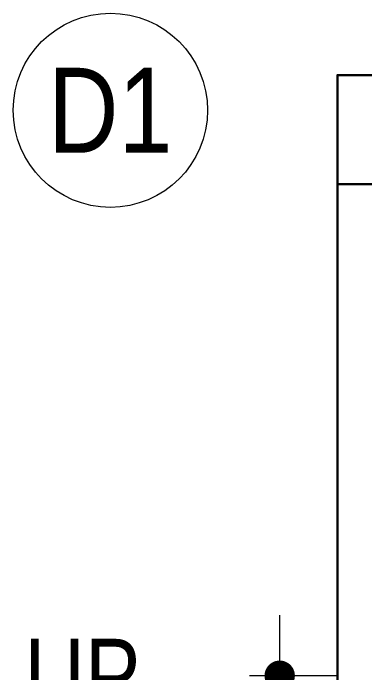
# Model space of a CAD drawing. Header units: millimetres. Extents: x 56222 to 162971, y -175692 to -121287.
# Drawn here: x 155274.6 to 155303.6, y -172506.4 to -172452 of the extents above; entities that cross this region are included whole.
import ezdxf

# ---------------------------------------------------------------- set-up
doc = ezdxf.new("R2010")
doc.units = ezdxf.units.MM
doc.header["$MEASUREMENT"] = 0
doc.header["$PDMODE"] = 35
doc.layers.get('Defpoints').update_dxf_attribs({"color": 220})
for name, color, linetype, lineweight in [('COLUMN', 1, 'Continuous', 30), ('GROUND FLOOR', 7, 'Continuous', 9), ('GROUND FLOOR  ( DIM )', 7, 'Continuous', 9), ('GROUND FLOOR  ( PLINE )', 251, 'Continuous', 30)]:
    doc.layers.add(name, color=color, linetype=linetype, lineweight=lineweight)
doc.layers.add('GROUND FLOOR  ( Text )', color=251, linetype='Continuous')
doc.styles.add('Cn BT~6', font='swissc.ttf', dxfattribs={"height": 6})
doc.styles.add("Cn_BT_0'-0", font='swissc.ttf')
doc.styles.add('Cn_BT_7', font='swissc.ttf', dxfattribs={"height": 7})
doc.dimstyles.new('Cn BT~6', dxfattribs={"dimtxt": 0.18, "dimasz": 2.5, "dimexe": 2.5, "dimexo": 0, "dimgap": 0.09, "dimtad": 0, "dimdec": 3, "dimzin": 3, "dimdsep": 46, "dimlunit": 4, "dimtxsty": 'Cn BT~6', "dimblk": 'DOT', "dimcen": 0.09, "dimdle": 2, "dimclrd": 250, "dimclre": 250, "dimclrt": 5, "dimadec": 0, "dimazin": 0, "dimtfac": 0.75, "dimtdec": 3, "dimtofl": 0, "dimtmove": 0, "dimatfit": 3, "dimfxl": 1, "dimtolj": 1, "dimtzin": 0, "dimlwd": 15, "dimlwe": 15, "dimarcsym": 0})

# ---------------------------------------------------------------- blocks, each defined once
blk = doc.blocks.new('_Dot')
at = {"color": 0, "linetype": 'ByBlock', "lineweight": -2}
blk.add_line((-0.5, 0), (-1, 0), dxfattribs=at)
at = {"color": 0, "linetype": 'ByBlock', "const_width": 0.5}
blk.add_lwpolyline([(-0.25, 0, 1), (0.25, 0, 1)], format="xyb", close=True, dxfattribs=at)
blk = doc.blocks.new('*D162')
at = {"layer": 'Defpoints', "color": 0, "transparency": 16777216}
for p in [(155301.302, -172506.618), (155296.546, -172515.618), (155300.602, -172515.618)]:
    blk.add_point(p, dxfattribs=at)
at = {"layer": 'GROUND FLOOR  ( DIM )', "color": 250, "lineweight": 15, "transparency": 16777216}
for p, q in [((155296.546, -172504.118), (155296.546, -172501.618)), ((155301.302, -172506.618), (155294.046, -172506.618)), ((155300.602, -172515.618), (155294.046, -172515.618)), ((155296.546, -172518.118), (155296.546, -172520.618))]:
    blk.add_line(p, q, dxfattribs=at)
at = {"layer": 'GROUND FLOOR  ( DIM )', "color": 250, "lineweight": 15, "transparency": 16777216, "xscale": 2.5, "yscale": 2.5, "zscale": 2.5}
for p, rotation in [((155296.546, -172506.618), 270), ((155296.546, -172515.618), 90)]:
    blk.add_blockref('_Dot', p, dxfattribs=dict(at, rotation=rotation))
at = {"layer": 'GROUND FLOOR  ( DIM )', "color": 5, "transparency": 16777216, "insert": (155296.546, -172511.118), "char_height": 6, "attachment_point": 5, "rotation": 90, "style": 'Cn BT~6'}
blk.add_mtext('\\A1;9"', dxfattribs=at)

msp = doc.modelspace()

# ---------------------------------------------------------------- linework, layer by layer
at = {"layer": 'COLUMN'}
msp.add_lwpolyline([(155316.3023, -172457.11813), (155316.3023, -172466.11813), (155301.3023, -172466.11813), (155301.3023, -172457.11813)], close=True, dxfattribs=at)
at = {"layer": 'GROUND FLOOR'}
for p, q in [((155301.3023, -172457.11813), (155301.3023, -172611.61813)), ((155329.8023, -172457.11813), (155301.3023, -172457.11813))]:
    msp.add_line(p, q, dxfattribs=at)
at = {"layer": 'GROUND FLOOR  ( DIM )', "color": 5}
msp.add_circle((155282.60273, -172460.01842), 8, dxfattribs=at)
at = {"layer": 'GROUND FLOOR  ( PLINE )'}
msp.add_lwpolyline([(155301.3023, -172457.11813), (155329.8023, -172457.11813), (155329.8023, -172461.61813), (155305.8023, -172461.61813), (155305.8023, -172589.11813), (155334.3023, -172589.11813), (155334.3023, -172593.61813), (155310.3023, -172593.61813), (155310.3023, -172611.61813), (155301.3023, -172611.61813)], close=True, dxfattribs=at)

# ---------------------------------------------------------------- texts
at = {"layer": 'GROUND FLOOR  ( DIM )', "color": 5, "insert": (155282.60273, -172460.01842), "char_height": 7, "attachment_point": 5, "style": 'Cn_BT_7'}
msp.add_mtext('D1', dxfattribs=at)
at = {"layer": 'GROUND FLOOR  ( Text )', "insert": (155280.3023, -172506.61813), "char_height": 6, "attachment_point": 5, "style": "Cn_BT_0'-0"}
msp.add_mtext('UP', dxfattribs=at)

# ---------------------------------------------------------------- dimensions: what is measured, and where the dimension line sits
at = {"layer": 'GROUND FLOOR  ( DIM )'}
dim = msp.add_linear_dim(base=(155296.54634, -172515.61813), p1=(155301.3023, -172506.61813), p2=(155300.6023, -172515.61813), angle=90, dimstyle='Cn BT~6', override={"dimtmove": 1}, dxfattribs=at)
dim.commit()
dim.dimension.update_dxf_attribs({"geometry": '*D162', "text_midpoint": (155296.54634, -172511.11813)})

doc.saveas('drawing.dxf')
